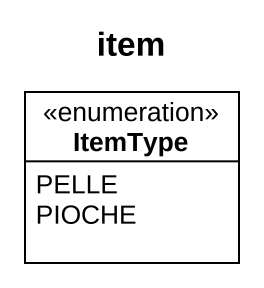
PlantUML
@startuml
title item
hide circle
hide empty members
enum ItemType {
  PELLE
  PIOCHE
}
@enduml
